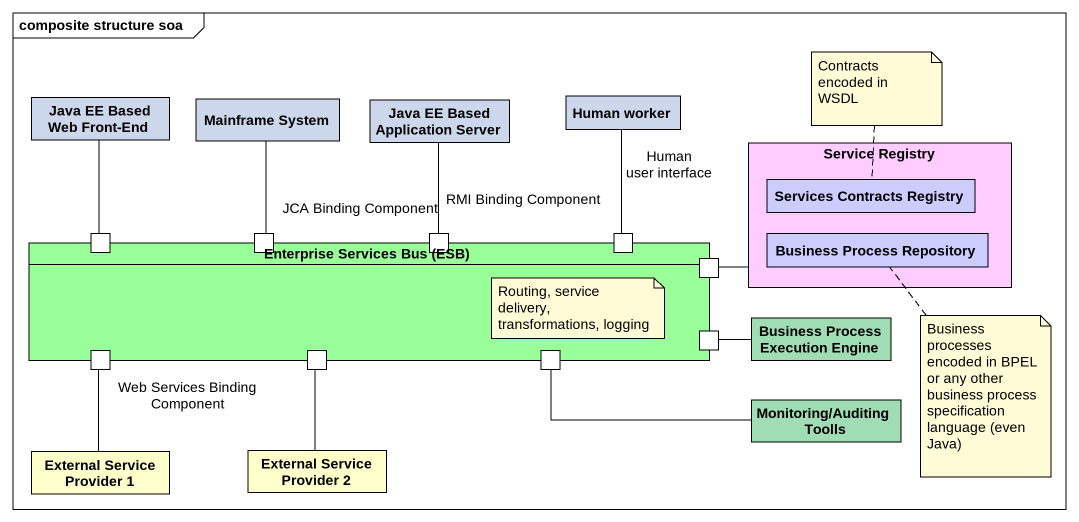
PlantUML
@startuml
mainframe composite structure soa
allowmixing
hide circle
hide empty members
class "Java EE Based Web Front-End" as Java_EE_Based_Web_Front_End #CDD7EB
class "Mainframe System" as Mainframe_System #CDD7EB
class "Java EE Based Application Server" as Java_EE_Based_Application #CDD7EB
class "Human worker" as Human_worker #CDD7EB
rectangle "Service Registry" as Service_Registry #FFCCFF {
  class "Services Contracts Registry" as Services_Contracts_Registry #CCCCFF
  class "Business Process Repository" as Business_Process_Repository #CCCCFF
}
rectangle "Enterprise Services Bus (ESB)" as Enterprise_Services_Bus_ESB #99FF99 {
  port " " as port1
  port "JCA Binding Component" as JCA_Binding_Component
  port "RMI Binding Component" as RMI_Binding_Component
  port " " as port2
  port " " as port3
  port " " as port4
  port "Web Services Binding Component" as Web_Services_Binding
  port " " as port5
  port " " as port6
}
class "Business Process Execution Engine" as Business_Process_Execution #A0DCB4
class "External Service Provider 1" as External_Service_Provider_1 #FFFFCC
class "External Service Provider 2" as External_Service_Provider_2 #FFFFCC
class "Monitoring/Auditing Toolls" as Monitoring_Auditing_Toolls #A0DCB4
Java_EE_Based_Web_Front_End -- Enterprise_Services_Bus_ESB
Mainframe_System -- Enterprise_Services_Bus_ESB
Java_EE_Based_Application -- Enterprise_Services_Bus_ESB
Human_worker -- Enterprise_Services_Bus_ESB : Human user interface
Service_Registry -left- Enterprise_Services_Bus_ESB
Business_Process_Execution -left- Enterprise_Services_Bus_ESB
External_Service_Provider_1 -up- Enterprise_Services_Bus_ESB
External_Service_Provider_2 -up- Enterprise_Services_Bus_ESB
Monitoring_Auditing_Toolls -left- Enterprise_Services_Bus_ESB
note top of Services_Contracts_Registry : Contracts encoded in WSDL
note as N2
  Routing, service delivery, transformations, logging
end note
note bottom of Business_Process_Repository : Business processes encoded in BPEL or any other business process specification language (even Java)
@enduml
